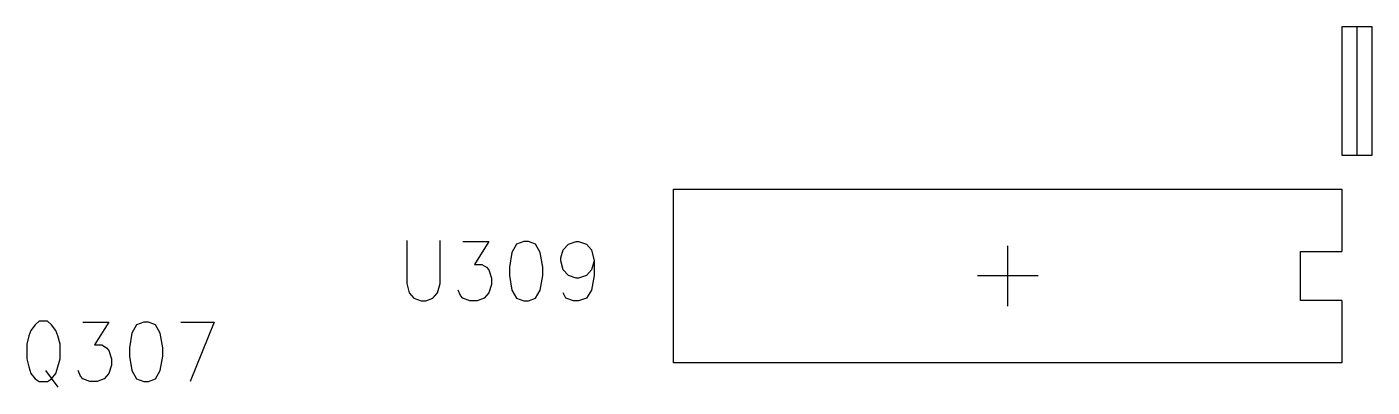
# Model space of a CAD drawing. Extents: x 295 to 953, y 10 to 290.
# Drawn here: x 700.19 to 729.59, y 118.46 to 126.33 of the extents above; entities that cross this region are included whole.
import ezdxf

# ---------------------------------------------------------------- set-up
doc = ezdxf.new("R2010")
doc.units = 0
doc.header["$LTSCALE"] = 5
doc.header["$MEASUREMENT"] = 0
doc.layers.add('13_C-SILK_GBR', color=7, linetype='CONTINUOUS')

msp = doc.modelspace()

# ---------------------------------------------------------------- linework, layer by layer
at = {"layer": '13_C-SILK_GBR'}
for p, q in [((729.589, 126.333), (728.929, 126.333)), ((728.929, 126.333), (728.929, 123.528)), ((729.259, 123.528), (729.259, 126.333)), ((729.589, 123.528), (729.589, 126.333)), ((728.929, 123.528), (729.589, 123.528)), ((714.326, 118.99), (714.326, 122.785)), ((714.326, 122.785), (728.929, 122.785)), ((728.929, 122.785), (728.929, 121.424)), ((708.492, 121.66), (708.492, 120.719)), ((709.221, 120.719), (709.221, 121.66)), ((709.716, 121.64), (710.285, 121.64)), ((710.285, 121.64), (709.972, 121.14)), ((710.889, 121.581), (710.787, 121.399)), ((711.049, 121.64), (710.889, 121.581)), ((711.152, 121.64), (711.049, 121.64)), ((711.305, 121.581), (711.152, 121.64)), ((711.407, 121.399), (711.305, 121.581)), ((711.858, 121.28), (711.909, 121.46)), ((711.909, 121.46), (712.026, 121.581)), ((712.026, 121.581), (712.193, 121.64)), ((712.193, 121.64), (712.244, 121.64)), ((712.244, 121.64), (712.419, 121.581)), ((712.419, 121.581), (712.529, 121.46)), ((712.529, 121.46), (712.587, 121.219)), ((721.628, 120.228), (721.628, 121.548)), ((728.021, 120.351), (728.021, 121.424)), ((728.021, 121.424), (728.929, 121.424)), ((709.972, 121.14), (710.132, 121.14)), ((710.132, 121.14), (710.234, 121.079)), ((710.787, 121.399), (710.736, 121.079)), ((711.465, 121.079), (711.407, 121.399)), ((711.858, 121.219), (711.858, 121.28)), ((711.909, 121.02), (711.858, 121.219)), ((712.587, 121.219), (712.529, 121.02)), ((712.587, 121.219), (712.587, 120.899)), ((710.234, 121.079), (710.285, 121.02)), ((710.285, 121.02), (710.343, 120.84)), ((710.343, 120.84), (710.343, 120.699)), ((710.736, 121.079), (710.736, 120.899)), ((710.736, 120.899), (710.787, 120.579)), ((711.407, 120.579), (711.465, 120.899)), ((711.465, 120.899), (711.465, 121.079)), ((712.026, 120.899), (711.909, 121.02)), ((712.193, 120.84), (712.026, 120.899)), ((712.244, 120.84), (712.193, 120.84)), ((712.419, 120.899), (712.244, 120.84)), ((712.529, 121.02), (712.419, 120.899)), ((712.587, 120.899), (712.529, 120.579)), ((722.288, 120.888), (720.968, 120.888)), ((708.492, 120.719), (708.543, 120.52)), ((709.163, 120.52), (709.221, 120.719)), ((709.665, 120.46), (709.614, 120.579)), ((710.343, 120.699), (710.285, 120.52)), ((710.787, 120.579), (710.889, 120.399)), ((711.305, 120.399), (711.407, 120.579)), ((712.529, 120.579), (712.419, 120.399)), ((708.543, 120.52), (708.645, 120.399)), ((708.645, 120.399), (708.805, 120.34)), ((708.805, 120.34), (708.908, 120.34)), ((708.908, 120.34), (709.061, 120.399)), ((709.061, 120.399), (709.163, 120.52)), ((709.716, 120.399), (709.665, 120.46)), ((709.87, 120.34), (709.716, 120.399)), ((710.03, 120.34), (709.87, 120.34)), ((710.183, 120.399), (710.03, 120.34)), ((710.285, 120.52), (710.183, 120.399)), ((710.889, 120.399), (711.049, 120.34)), ((711.049, 120.34), (711.152, 120.34)), ((711.152, 120.34), (711.305, 120.399)), ((711.967, 120.399), (711.909, 120.52)), ((712.135, 120.34), (711.967, 120.399)), ((712.244, 120.34), (712.135, 120.34)), ((712.419, 120.399), (712.244, 120.34)), ((728.929, 120.351), (728.021, 120.351)), ((728.929, 120.351), (728.929, 118.99)), ((700.28, 119.698), (700.237, 119.577)), ((700.376, 119.818), (700.28, 119.698)), ((700.463, 119.898), (700.376, 119.818)), ((700.645, 119.898), (700.463, 119.898)), ((700.732, 119.818), (700.645, 119.898)), ((700.828, 119.698), (700.732, 119.818)), ((700.871, 119.577), (700.828, 119.698)), ((701.417, 119.878), (701.986, 119.878)), ((701.986, 119.878), (701.672, 119.378)), ((702.59, 119.818), (702.488, 119.637)), ((702.75, 119.878), (702.59, 119.818)), ((702.852, 119.878), (702.75, 119.878)), ((703.006, 119.818), (702.852, 119.878)), ((703.108, 119.637), (703.006, 119.818)), ((703.558, 119.878), (704.288, 119.878)), ((704.288, 119.878), (703.763, 118.578)), ((700.237, 119.577), (700.192, 119.398)), ((700.192, 119.398), (700.192, 119.077)), ((700.922, 119.398), (700.871, 119.577)), ((700.922, 119.077), (700.922, 119.398)), ((701.672, 119.378), (701.833, 119.378)), ((701.833, 119.378), (701.935, 119.317)), ((702.488, 119.637), (702.436, 119.317)), ((703.166, 119.317), (703.108, 119.637)), ((700.192, 119.077), (700.237, 118.898)), ((700.871, 118.898), (700.922, 119.077)), ((701.935, 119.317), (701.986, 119.257)), ((701.986, 119.257), (702.044, 119.077)), ((702.044, 119.077), (702.044, 118.937)), ((702.436, 119.317), (702.436, 119.137)), ((702.436, 119.137), (702.488, 118.817)), ((703.108, 118.817), (703.166, 119.137)), ((703.166, 119.137), (703.166, 119.317)), ((700.237, 118.898), (700.28, 118.757)), ((700.602, 118.817), (700.871, 118.457)), ((700.828, 118.757), (700.871, 118.898)), ((701.366, 118.698), (701.314, 118.817)), ((702.044, 118.937), (701.986, 118.757)), ((702.488, 118.817), (702.59, 118.637)), ((703.006, 118.637), (703.108, 118.817)), ((728.929, 118.99), (714.326, 118.99)), ((700.28, 118.757), (700.376, 118.637)), ((700.376, 118.637), (700.463, 118.578)), ((700.463, 118.578), (700.645, 118.578)), ((700.645, 118.578), (700.732, 118.637)), ((700.732, 118.637), (700.828, 118.757)), ((701.417, 118.637), (701.366, 118.698)), ((701.57, 118.578), (701.417, 118.637)), ((701.73, 118.578), (701.57, 118.578)), ((701.884, 118.637), (701.73, 118.578)), ((701.986, 118.757), (701.884, 118.637)), ((702.59, 118.637), (702.75, 118.578)), ((702.75, 118.578), (702.852, 118.578)), ((702.852, 118.578), (703.006, 118.637))]:
    msp.add_line(p, q, dxfattribs=at)

doc.saveas('drawing.dxf')
